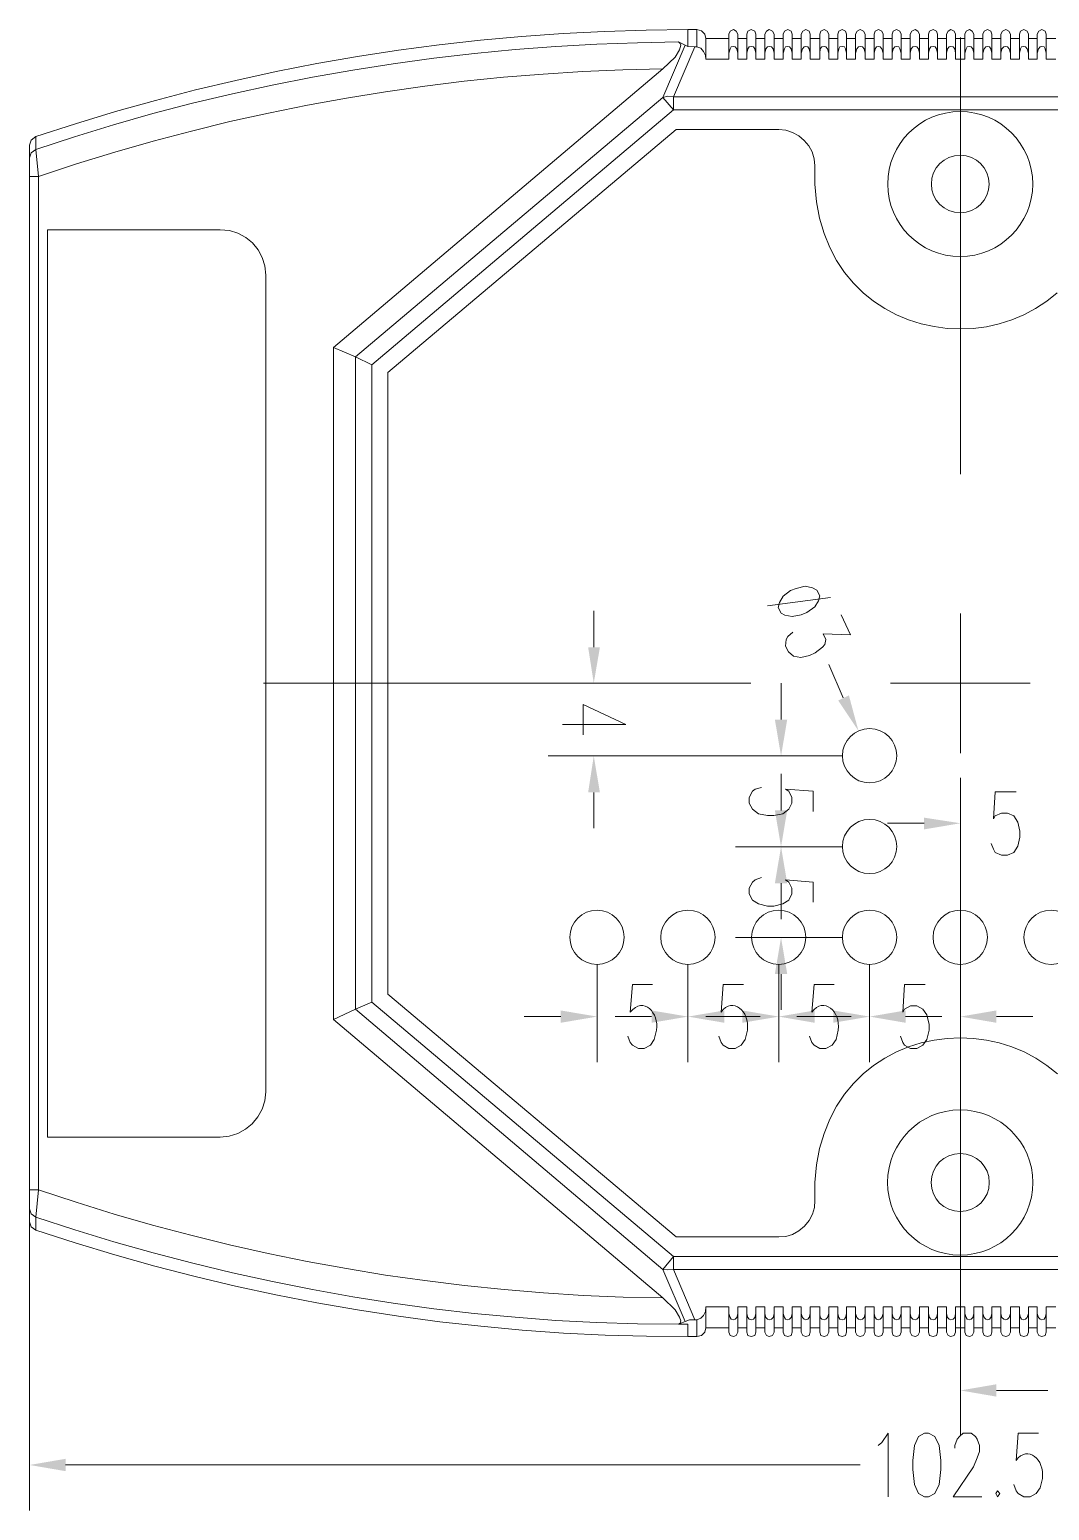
# Model space of a CAD drawing. Header units: millimetres. Extents: x 0 to 204, y 0 to 288.
# Drawn here: x 105.2 to 143.7, y 134.1 to 190 of the extents above; entities that cross this region are included whole.
import ezdxf

# ---------------------------------------------------------------- set-up
doc = ezdxf.new("R2010")
doc.units = ezdxf.units.MM

msp = doc.modelspace()

# ---------------------------------------------------------------- hatches: boundary and pattern name
h = msp.add_hatch(color=0)
h.dxf.hatch_style = 2
h.paths.add_polyline_path([(126.724833, 166.708667), (126.280333, 166.708667), (126.492, 165.354)])
h = msp.add_hatch(color=0)
h.dxf.hatch_style = 2
h.paths.add_polyline_path([(136.122833, 164.888333), (135.720667, 164.697833), (136.482667, 163.554833)])
h = msp.add_hatch(color=0)
h.dxf.hatch_style = 2
h.paths.add_polyline_path([(133.7945, 163.978167), (133.328833, 163.978167), (133.561667, 162.602333)])
h = msp.add_hatch(color=0)
h.dxf.hatch_style = 2
h.paths.add_polyline_path([(126.724833, 161.2265), (126.280333, 161.2265), (126.492, 162.602333)])
h = msp.add_hatch(color=0)
h.dxf.hatch_style = 2
h.paths.add_polyline_path([(133.7945, 160.549167), (133.328833, 160.549167), (133.561667, 159.173333)])
h = msp.add_hatch(color=0)
h.dxf.hatch_style = 2
h.paths.add_polyline_path([(138.959167, 160.274), (138.959167, 159.8295), (140.335, 160.062333)])
h = msp.add_hatch(color=0)
h.dxf.hatch_style = 2
h.paths.add_polyline_path([(133.7945, 157.7975), (133.328833, 157.7975), (133.561667, 159.173333)])
h = msp.add_hatch(color=0)
h.dxf.hatch_style = 2
h.paths.add_polyline_path([(133.7945, 154.3685), (133.328833, 154.3685), (133.561667, 155.744333)])
h = msp.add_hatch(color=0)
h.dxf.hatch_style = 2
h.paths.add_polyline_path([(125.243167, 152.992667), (125.243167, 152.527), (126.619, 152.759833)])
h = msp.add_hatch(color=0)
h.dxf.hatch_style = 2
h.paths.add_polyline_path([(128.672167, 152.992667), (128.672167, 152.527), (130.048, 152.759833)])
h = msp.add_hatch(color=0)
h.dxf.hatch_style = 2
h.paths.add_polyline_path([(131.423833, 152.992667), (131.423833, 152.527), (130.048, 152.759833)])
h = msp.add_hatch(color=0)
h.dxf.hatch_style = 2
h.paths.add_polyline_path([(132.101167, 152.992667), (132.101167, 152.527), (133.477, 152.759833)])
h = msp.add_hatch(color=0)
h.dxf.hatch_style = 2
h.paths.add_polyline_path([(134.831667, 152.992667), (134.831667, 152.527), (133.477, 152.759833)])
h = msp.add_hatch(color=0)
h.dxf.hatch_style = 2
h.paths.add_polyline_path([(135.530167, 152.992667), (135.530167, 152.527), (136.906, 152.759833)])
h = msp.add_hatch(color=0)
h.dxf.hatch_style = 2
h.paths.add_polyline_path([(138.260667, 152.992667), (138.260667, 152.527), (136.906, 152.759833)])
h = msp.add_hatch(color=0)
h.dxf.hatch_style = 2
h.paths.add_polyline_path([(141.689667, 152.992667), (141.689667, 152.527), (140.335, 152.759833)])
h = msp.add_hatch(color=0)
h.dxf.hatch_style = 2
h.paths.add_polyline_path([(141.689667, 138.8745), (141.689667, 138.408833), (140.335, 138.641667)])
h = msp.add_hatch(color=0)
h.dxf.hatch_style = 2
h.paths.add_polyline_path([(106.553, 136.059333), (106.553, 135.593667), (105.198333, 135.8265)])

# ---------------------------------------------------------------- linework, layer by layer
at = {"color": 0, "lineweight": 0}
for points in [[(130.048, 190.034333), (128.47114, 190.017095), (126.899301, 189.968429), (125.332502, 189.888343), (123.77076, 189.776844), (122.214096, 189.63394), (120.662526, 189.45964), (119.116071, 189.25395), (117.574748, 189.016878), (116.038576, 188.748433), (114.507574, 188.448621), (112.98176, 188.117452), (111.461153, 187.754931), (109.945772, 187.361068), (108.435634, 186.93587), (106.93076, 186.479345), (105.431167, 185.9915)], [(130.048, 190.034333), (130.386667, 190.034333)], [(130.048, 190.034333), (130.048, 189.399333)], [(130.725333, 189.695667), (130.683, 189.865), (130.556, 189.992), (130.386667, 190.034333)], [(130.386667, 189.378167), (130.386667, 190.034333)], [(130.725333, 189.695667), (130.725333, 188.9125)], [(130.725333, 189.695667), (131.593167, 189.695667)], [(131.931833, 189.865), (131.868333, 189.970833), (131.7625, 190.034333), (131.6355, 189.970833), (131.593167, 189.865)], [(131.593167, 189.865), (131.593167, 188.9125)], [(131.931833, 189.865), (131.931833, 188.9125)], [(131.931833, 189.695667), (132.2705, 189.695667)], [(132.609167, 189.865), (132.566833, 189.970833), (132.439833, 190.034333), (132.312833, 189.970833), (132.2705, 189.865)], [(132.2705, 189.865), (132.2705, 188.9125)], [(132.609167, 189.865), (132.609167, 188.9125)], [(132.609167, 189.695667), (132.947833, 189.695667)], [(133.307667, 189.865), (133.244167, 189.970833), (133.117167, 190.034333), (133.011333, 189.970833), (132.947833, 189.865)], [(132.947833, 189.865), (132.947833, 188.9125)], [(133.307667, 189.865), (133.307667, 188.9125)], [(133.307667, 189.695667), (133.646333, 189.695667)], [(133.985, 189.865), (133.942667, 189.970833), (133.815667, 190.034333), (133.688667, 189.970833), (133.646333, 189.865)], [(133.646333, 189.865), (133.646333, 188.9125)], [(133.985, 189.865), (133.985, 188.9125)], [(133.985, 189.695667), (134.323667, 189.695667)], [(134.662333, 189.865), (134.62, 189.970833), (134.493, 190.034333), (134.387167, 189.970833), (134.323667, 189.865)], [(134.323667, 189.865), (134.323667, 188.9125)], [(134.662333, 189.865), (134.662333, 188.9125)], [(134.662333, 189.695667), (135.022167, 189.695667)], [(135.360833, 189.865), (135.297333, 189.970833), (135.1915, 190.034333), (135.0645, 189.970833), (135.022167, 189.865)], [(135.022167, 189.865), (135.022167, 188.9125)], [(135.360833, 189.865), (135.360833, 188.9125)], [(135.360833, 189.695667), (135.6995, 189.695667)], [(136.038167, 189.865), (135.995833, 189.970833), (135.868833, 190.034333), (135.741833, 189.970833), (135.6995, 189.865)], [(135.6995, 189.865), (135.6995, 188.9125)], [(136.038167, 189.865), (136.038167, 188.9125)], [(136.038167, 189.695667), (136.376833, 189.695667)], [(136.736667, 189.865), (136.673167, 189.970833), (136.546167, 190.034333), (136.440333, 189.970833), (136.376833, 189.865)], [(136.376833, 189.865), (136.376833, 188.9125)], [(136.736667, 189.865), (136.736667, 188.9125)], [(136.736667, 189.695667), (137.075333, 189.695667)], [(137.414, 189.865), (137.371667, 189.970833), (137.244667, 190.034333), (137.117667, 189.970833), (137.075333, 189.865)], [(137.075333, 189.865), (137.075333, 188.9125)], [(137.414, 189.865), (137.414, 188.9125)], [(137.414, 189.695667), (137.752667, 189.695667)], [(138.091333, 189.865), (138.049, 189.970833), (137.922, 190.034333), (137.795, 189.970833), (137.752667, 189.865)], [(137.752667, 189.865), (137.752667, 188.9125)], [(138.091333, 189.865), (138.091333, 188.9125)], [(138.091333, 189.695667), (138.43, 189.695667)], [(138.789833, 189.865), (138.726333, 189.970833), (138.6205, 190.034333), (138.4935, 189.970833), (138.43, 189.865)], [(138.43, 189.865), (138.43, 188.9125)], [(138.789833, 189.865), (138.789833, 188.9125)], [(138.789833, 189.695667), (139.1285, 189.695667)], [(139.467167, 189.865), (139.424833, 189.970833), (139.297833, 190.034333), (139.170833, 189.970833), (139.1285, 189.865)], [(139.1285, 189.865), (139.1285, 188.9125)], [(139.467167, 189.865), (139.467167, 188.9125)], [(139.467167, 189.695667), (139.805833, 189.695667)], [(140.1445, 189.865), (140.102167, 189.970833), (139.975167, 190.034333), (139.869333, 189.970833), (139.805833, 189.865)], [(139.805833, 189.865), (139.805833, 188.9125)], [(140.1445, 189.865), (140.1445, 188.9125)], [(140.1445, 189.695667), (140.504333, 189.695667)], [(140.335, 189.738), (140.335, 173.249167)], [(140.843, 189.865), (140.7795, 189.970833), (140.673667, 190.034333), (140.546667, 189.970833), (140.504333, 189.865)], [(140.504333, 189.865), (140.504333, 188.9125)], [(140.843, 189.865), (140.843, 188.9125)], [(140.843, 189.695667), (141.181667, 189.695667)], [(141.520333, 189.865), (141.478, 189.970833), (141.351, 190.034333), (141.224, 189.970833), (141.181667, 189.865)], [(141.181667, 189.865), (141.181667, 188.9125)], [(141.520333, 189.865), (141.520333, 188.9125)], [(141.520333, 189.695667), (141.859, 189.695667)], [(142.218833, 189.865), (142.155333, 189.970833), (142.0495, 190.034333), (141.9225, 189.970833), (141.859, 189.865)], [(141.859, 189.865), (141.859, 188.9125)], [(142.218833, 189.865), (142.218833, 188.9125)], [(142.218833, 189.695667), (142.5575, 189.695667)], [(142.896167, 189.865), (142.853833, 189.970833), (142.726833, 190.034333), (142.599833, 189.970833), (142.5575, 189.865)], [(142.5575, 189.865), (142.5575, 188.9125)], [(142.896167, 189.865), (142.896167, 188.9125)], [(142.896167, 189.695667), (143.234833, 189.695667)], [(143.5735, 189.865), (143.531167, 189.970833), (143.404167, 190.034333), (143.298333, 189.970833), (143.234833, 189.865)], [(143.234833, 189.865), (143.234833, 188.9125)], [(143.5735, 189.865), (143.5735, 188.9125)], [(143.5735, 189.695667), (143.933333, 189.695667)], [(129.688167, 189.568667), (128.146896, 189.541044), (126.605457, 189.483651), (125.064604, 189.396397), (123.525095, 189.279196), (121.987686, 189.131958), (120.453133, 188.954596), (118.922194, 188.74702), (117.395625, 188.509143), (115.874182, 188.240876), (114.358622, 187.94213), (112.849701, 187.612818), (111.348176, 187.252851), (109.854804, 186.862141), (108.37034, 186.440599), (106.895542, 185.988137), (105.431167, 185.504667)], [(129.688167, 189.568667), (129.751667, 189.505167), (129.772833, 189.441667), (129.7305, 189.272333), (129.561167, 188.997167), (129.0955, 188.552667)], [(129.0955, 187.473167), (129.942167, 189.441667)], [(129.497667, 187.494333), (130.302, 189.378167)], [(129.942167, 189.441667), (129.688167, 189.568667)], [(129.942167, 189.441667), (130.048, 189.399333)], [(130.048, 189.399333), (130.302, 189.378167)], [(130.302, 189.378167), (130.386667, 189.378167)], [(130.725333, 188.9125), (130.704167, 189.060667), (130.640667, 189.208833), (130.534833, 189.335833), (130.386667, 189.378167)], [(131.931833, 189.145333), (131.8895, 189.314667), (131.826, 189.378167), (131.7625, 189.399333), (131.677833, 189.378167), (131.6355, 189.314667), (131.593167, 189.145333)], [(132.609167, 189.145333), (132.566833, 189.314667), (132.5245, 189.378167), (132.439833, 189.399333), (132.355167, 189.378167), (132.312833, 189.314667), (132.2705, 189.145333)], [(133.307667, 189.145333), (133.265333, 189.314667), (133.201833, 189.378167), (133.117167, 189.399333), (133.053667, 189.378167), (132.990167, 189.314667), (132.947833, 189.145333)], [(133.985, 189.145333), (133.942667, 189.314667), (133.879167, 189.378167), (133.815667, 189.399333), (133.731, 189.378167), (133.688667, 189.314667), (133.646333, 189.145333)], [(134.662333, 189.145333), (134.62, 189.314667), (134.577667, 189.378167), (134.493, 189.399333), (134.4295, 189.378167), (134.366, 189.314667), (134.323667, 189.145333)], [(135.360833, 189.145333), (135.3185, 189.314667), (135.255, 189.378167), (135.1915, 189.399333), (135.106833, 189.378167), (135.043333, 189.314667), (135.022167, 189.145333)], [(136.038167, 189.145333), (135.995833, 189.314667), (135.9535, 189.378167), (135.868833, 189.399333), (135.784167, 189.378167), (135.741833, 189.314667), (135.6995, 189.145333)], [(136.736667, 189.145333), (136.694333, 189.314667), (136.630833, 189.378167), (136.546167, 189.399333), (136.482667, 189.378167), (136.419167, 189.314667), (136.376833, 189.145333)], [(137.414, 189.145333), (137.371667, 189.314667), (137.308167, 189.378167), (137.244667, 189.399333), (137.16, 189.378167), (137.117667, 189.314667), (137.075333, 189.145333)], [(138.091333, 189.145333), (138.049, 189.314667), (138.006667, 189.378167), (137.922, 189.399333), (137.8585, 189.378167), (137.795, 189.314667), (137.752667, 189.145333)], [(138.789833, 189.145333), (138.7475, 189.314667), (138.684, 189.378167), (138.6205, 189.399333), (138.535833, 189.378167), (138.472333, 189.314667), (138.43, 189.145333)], [(139.467167, 189.145333), (139.424833, 189.314667), (139.3825, 189.378167), (139.297833, 189.399333), (139.213167, 189.378167), (139.170833, 189.314667), (139.1285, 189.145333)], [(140.1445, 189.145333), (140.123333, 189.314667), (140.059833, 189.378167), (139.975167, 189.399333), (139.911667, 189.378167), (139.848167, 189.314667), (139.805833, 189.145333)], [(140.843, 189.145333), (140.800667, 189.314667), (140.737167, 189.378167), (140.673667, 189.399333), (140.589, 189.378167), (140.546667, 189.314667), (140.504333, 189.145333)], [(141.520333, 189.145333), (141.478, 189.314667), (141.435667, 189.378167), (141.351, 189.399333), (141.2875, 189.378167), (141.224, 189.314667), (141.181667, 189.145333)], [(142.218833, 189.145333), (142.1765, 189.314667), (142.113, 189.378167), (142.028333, 189.399333), (141.964833, 189.378167), (141.901333, 189.314667), (141.859, 189.145333)], [(142.896167, 189.145333), (142.853833, 189.314667), (142.790333, 189.378167), (142.726833, 189.399333), (142.642167, 189.378167), (142.599833, 189.314667), (142.5575, 189.145333)], [(143.5735, 189.145333), (143.531167, 189.314667), (143.488833, 189.378167), (143.404167, 189.399333), (143.340667, 189.378167), (143.277167, 189.314667), (143.234833, 189.145333)], [(129.0955, 188.552667), (127.585945, 188.516929), (126.08122, 188.452053), (124.581352, 188.358047), (123.086366, 188.234919), (121.59629, 188.082676), (120.111149, 187.901327), (118.630971, 187.690878), (117.15578, 187.451339), (115.685605, 187.182715), (114.22047, 186.885017), (112.760403, 186.55825), (111.305429, 186.202423), (109.855576, 185.817543), (108.410869, 185.403619), (106.971335, 184.960657), (105.537, 184.488667)], [(116.670667, 178.032833), (129.0955, 188.552667)], [(130.725333, 188.9125), (131.593167, 188.9125)], [(131.931833, 188.9125), (132.2705, 188.9125)], [(132.609167, 188.9125), (132.947833, 188.9125)], [(133.307667, 188.9125), (133.646333, 188.9125)], [(133.985, 188.9125), (134.323667, 188.9125)], [(134.662333, 188.9125), (135.022167, 188.9125)], [(135.360833, 188.9125), (135.6995, 188.9125)], [(136.038167, 188.9125), (136.376833, 188.9125)], [(136.736667, 188.9125), (137.075333, 188.9125)], [(137.414, 188.9125), (137.752667, 188.9125)], [(138.091333, 188.9125), (138.43, 188.9125)], [(138.789833, 188.9125), (139.1285, 188.9125)], [(139.467167, 188.9125), (139.805833, 188.9125)], [(140.1445, 188.9125), (140.504333, 188.9125)], [(140.843, 188.9125), (141.181667, 188.9125)], [(141.520333, 188.9125), (141.859, 188.9125)], [(142.218833, 188.9125), (142.5575, 188.9125)], [(142.896167, 188.9125), (143.234833, 188.9125)], [(143.5735, 188.9125), (143.933333, 188.9125)], [(129.0955, 187.473167), (117.496167, 177.673)], [(129.497667, 187.494333), (129.286, 187.5155), (129.0955, 187.473167)], [(129.0955, 187.473167), (129.497667, 187.0075)], [(151.151167, 187.494333), (129.497667, 187.494333)], [(129.497667, 187.0075), (129.497667, 187.494333)], [(129.497667, 187.0075), (118.11, 177.376667)], [(151.151167, 187.0075), (129.497667, 187.0075)], [(129.6035, 186.266667), (118.723833, 177.080333)], [(129.6035, 186.266667), (133.477, 186.266667)], [(134.831667, 184.890833), (134.814277, 185.159439), (134.737128, 185.412889), (134.608393, 185.644958), (134.436247, 185.849419), (134.228861, 186.020046), (133.994409, 186.150614), (133.741065, 186.234896), (133.477, 186.266667)], [(105.431167, 185.9915), (105.261833, 185.8645), (105.198333, 185.674)], [(105.198333, 145.012833), (105.198333, 185.674)], [(105.431167, 185.504667), (105.431167, 185.9915)], [(105.198333, 185.187167), (105.261833, 185.377667), (105.431167, 185.504667)], [(105.537, 184.488667), (105.431167, 185.504667)], [(134.831667, 184.890833), (134.831667, 184.192333)], [(105.198333, 184.488667), (105.537, 184.488667)], [(105.537, 146.219333), (105.537, 184.488667)], [(134.831667, 184.192333), (134.897054, 183.531277), (135.016214, 182.91283), (135.185561, 182.336997), (135.401513, 181.803782), (135.660484, 181.313189), (135.958891, 180.865222), (136.293149, 180.459884), (136.659673, 180.097179), (137.05488, 179.777111), (137.475185, 179.499684), (137.917004, 179.264903), (138.376753, 179.07277), (138.850847, 178.92329), (139.335702, 178.816466), (139.827734, 178.752303), (140.323358, 178.730804), (140.818991, 178.751974), (141.311048, 178.815815), (141.795944, 178.922332), (142.270096, 179.07153), (142.729919, 179.263411), (143.171829, 179.497979), (143.592242, 179.775239), (143.987573, 180.095194)], [(112.395, 182.477833), (105.875667, 182.477833)], [(105.875667, 182.477833), (105.875667, 148.209)], [(114.1095, 180.763333), (114.079904, 181.108927), (113.981607, 181.430927), (113.822572, 181.722376), (113.61076, 181.976316), (113.354135, 182.185789), (113.060659, 182.343838), (112.738293, 182.443506), (112.395, 182.477833)], [(114.1095, 149.9235), (114.1095, 180.763333)], [(116.670667, 178.032833), (117.496167, 177.673)], [(116.670667, 178.032833), (116.670667, 152.654)], [(117.496167, 177.673), (118.11, 177.376667)], [(117.496167, 177.673), (117.496167, 153.035)], [(118.11, 177.376667), (118.11, 153.310167)], [(118.723833, 177.080333), (118.723833, 153.6065)], [(135.424333, 168.5925), (133.053667, 168.275)], [(126.492, 166.708667), (126.492, 168.0845)], [(135.8265, 167.936333), (136.186333, 167.174333), (135.149167, 167.216667), (135.255, 167.005), (135.212667, 166.8145), (135.128, 166.708667), (134.852833, 166.497), (134.641167, 166.391167), (134.3025, 166.327667), (134.027333, 166.37), (133.836833, 166.539333), (133.731, 166.751), (133.752167, 167.005), (133.815667, 167.110833), (134.006167, 167.280167)], [(140.335, 167.978667), (140.335, 162.708167)], [(135.360833, 166.0525), (135.911167, 164.803667)], [(132.418667, 165.354), (114.024833, 165.354)], [(128.756833, 165.354), (124.7775, 165.354)], [(133.561667, 163.978167), (133.561667, 165.354)], [(142.959667, 165.354), (137.689167, 165.354)], [(127.6985, 163.787667), (126.089833, 164.549667), (126.089833, 163.406667)], [(127.6985, 163.787667), (125.306667, 163.787667)], [(135.868833, 162.602333), (124.7775, 162.602333)], [(135.868833, 162.602333), (131.847167, 162.602333)], [(133.561667, 160.549167), (133.561667, 161.925)], [(140.335, 156.7815), (140.335, 161.776833)], [(126.492, 161.2265), (126.492, 159.871833)], [(134.768167, 160.506833), (134.768167, 161.268833), (133.731, 161.3535), (133.858, 161.268833), (133.963833, 161.036), (133.963833, 160.824333), (133.858, 160.5915), (133.625167, 160.422167), (133.2865, 160.358667), (133.053667, 160.358667), (132.715, 160.422167), (132.482167, 160.5915), (132.355167, 160.824333), (132.355167, 161.036), (132.482167, 161.268833), (132.588, 161.3535), (132.820833, 161.417)], [(142.4305, 161.247667), (141.647333, 161.247667), (141.583833, 160.231667), (141.647333, 160.3375), (141.880167, 160.443333), (142.113, 160.443333), (142.345833, 160.3375), (142.494, 160.104667), (142.578667, 159.766), (142.578667, 159.533167), (142.494, 159.1945), (142.345833, 158.961667), (142.113, 158.855833), (141.880167, 158.855833), (141.647333, 158.961667), (141.583833, 159.088667), (141.499167, 159.300333)], [(138.959167, 160.062333), (137.583333, 160.062333)], [(135.868833, 159.173333), (131.847167, 159.173333)], [(135.868833, 159.173333), (131.847167, 159.173333)], [(134.768167, 157.077833), (134.768167, 157.839833), (133.731, 157.9245), (133.858, 157.839833), (133.963833, 157.607), (133.963833, 157.395333), (133.858, 157.1625), (133.625167, 157.014333), (133.2865, 156.929667), (133.053667, 156.929667), (132.715, 157.014333), (132.482167, 157.1625), (132.355167, 157.395333), (132.355167, 157.607), (132.482167, 157.839833), (132.588, 157.9245), (132.820833, 158.009167)], [(133.561667, 157.7975), (133.561667, 156.442833)], [(140.335, 157.437667), (140.335, 140.948833)], [(135.868833, 155.744333), (131.847167, 155.744333)], [(126.619, 154.728333), (126.619, 151.045333)], [(130.048, 154.728333), (130.048, 151.045333)], [(130.048, 154.728333), (130.048, 151.045333)], [(133.477, 154.728333), (133.477, 151.045333)], [(133.477, 154.728333), (133.477, 151.045333)], [(133.561667, 154.3685), (133.561667, 153.013833)], [(136.906, 154.728333), (136.906, 151.045333)], [(136.906, 154.728333), (136.906, 151.045333)], [(140.335, 154.728333), (140.335, 151.045333)], [(128.7145, 153.966333), (127.9525, 153.966333), (127.867833, 152.929167), (127.964485, 153.032173), (128.061742, 153.106396), (128.158489, 153.153851), (128.253612, 153.176552), (128.345997, 153.176516), (128.434527, 153.155757), (128.51809, 153.116292), (128.59557, 153.060135), (128.665852, 152.989303), (128.727822, 152.905809), (128.780365, 152.81167), (128.822367, 152.708901), (128.852713, 152.599518), (128.870288, 152.485535), (128.873977, 152.368968), (128.862667, 152.251833), (128.778, 151.892), (128.629833, 151.680333), (128.397, 151.553333), (128.185333, 151.553333), (127.9525, 151.680333), (127.867833, 151.786167), (127.783167, 152.019)], [(132.1435, 153.966333), (131.3815, 153.966333), (131.296833, 152.929167), (131.38166, 153.027127), (131.469978, 153.099827), (131.560392, 153.148671), (131.651507, 153.175064), (131.741928, 153.18041), (131.830258, 153.166113), (131.915104, 153.13358), (131.995069, 153.084212), (132.068758, 153.019417), (132.134777, 152.940597), (132.19173, 152.849159), (132.238221, 152.746505), (132.272855, 152.634041), (132.294238, 152.513171), (132.300974, 152.385301), (132.291667, 152.251833), (132.207, 151.892), (132.058833, 151.680333), (131.826, 151.553333), (131.593167, 151.553333), (131.3815, 151.680333), (131.296833, 151.786167), (131.212167, 152.019)], [(135.5725, 153.966333), (134.8105, 153.966333), (134.725833, 152.929167), (134.81066, 153.027127), (134.898978, 153.099827), (134.989392, 153.148671), (135.080507, 153.175064), (135.170928, 153.18041), (135.259258, 153.166113), (135.344104, 153.13358), (135.424069, 153.084212), (135.497758, 153.019417), (135.563777, 152.940597), (135.62073, 152.849159), (135.667221, 152.746505), (135.701855, 152.634041), (135.723238, 152.513171), (135.729974, 152.385301), (135.720667, 152.251833), (135.636, 151.892), (135.487833, 151.680333), (135.255, 151.553333), (135.022167, 151.553333), (134.8105, 151.680333), (134.725833, 151.786167), (134.641167, 152.019)], [(139.0015, 153.966333), (138.218333, 153.966333), (138.154833, 152.929167), (138.218333, 153.035), (138.451167, 153.162), (138.684, 153.162), (138.916833, 153.035), (139.065, 152.823333), (139.149667, 152.4635), (139.149667, 152.251833), (139.065, 151.892), (138.916833, 151.680333), (138.684, 151.553333), (138.451167, 151.553333), (138.218333, 151.680333), (138.154833, 151.786167), (138.070167, 152.019)], [(117.496167, 153.035), (118.11, 153.310167)], [(118.11, 153.310167), (129.497667, 143.7005)], [(118.723833, 153.6065), (129.6035, 144.441333)], [(116.670667, 152.654), (117.496167, 153.035)], [(117.496167, 153.035), (129.0955, 143.213667)], [(125.243167, 152.759833), (123.867333, 152.759833)], [(128.672167, 152.759833), (127.296333, 152.759833)], [(132.101167, 152.759833), (130.725333, 152.759833)], [(131.423833, 152.759833), (132.7785, 152.759833)], [(135.530167, 152.759833), (134.154333, 152.759833)], [(134.831667, 152.759833), (136.2075, 152.759833)], [(138.260667, 152.759833), (139.6365, 152.759833)], [(141.689667, 152.759833), (143.0655, 152.759833)], [(116.670667, 152.654), (129.0955, 142.134167)], [(143.991641, 150.593871), (143.596187, 150.914088), (143.175553, 151.191597), (142.733336, 151.4264), (142.273135, 151.618497), (141.798545, 151.767891), (141.313164, 151.874583), (140.820589, 151.938574), (140.324417, 151.959866), (139.828244, 151.938459), (139.335669, 151.874355), (138.850288, 151.767556), (138.375698, 151.618063), (137.915497, 151.425877), (137.473281, 151.191), (137.052647, 150.913433), (136.657192, 150.593177), (136.290515, 150.230234), (135.95621, 149.824604), (135.657877, 149.376291), (135.399111, 148.885294), (135.18351, 148.351615), (135.014671, 147.775255), (134.896191, 147.156216), (134.831667, 146.4945)], [(112.395, 148.209), (112.733243, 148.241982), (113.053068, 148.342747), (113.345981, 148.503308), (113.603484, 148.715677), (113.817084, 148.971868), (113.978283, 149.263894), (114.078587, 149.583767), (114.1095, 149.9235)], [(105.875667, 148.209), (112.395, 148.209)], [(105.198333, 146.219333), (105.537, 146.219333)], [(105.431167, 145.182167), (105.537, 146.219333)], [(105.537, 146.219333), (106.95994, 145.746663), (108.392522, 145.302517), (109.834092, 144.886992), (111.283998, 144.500187), (112.741587, 144.142198), (114.206207, 143.813124), (115.677205, 143.513062), (117.153928, 143.242109), (118.635724, 143.000365), (120.121939, 142.787925), (121.611922, 142.604889), (123.105019, 142.451352), (124.600578, 142.327415), (126.097947, 142.233173), (127.596471, 142.168724), (129.0955, 142.134167)], [(134.831667, 146.4945), (134.831667, 145.817167)], [(105.198333, 145.753667), (105.198333, 134.112)], [(105.198333, 145.499667), (105.261833, 145.309167), (105.431167, 145.182167)], [(133.477, 144.441333), (133.738793, 144.455133), (133.993367, 144.533474), (134.231125, 144.666684), (134.442465, 144.845087), (134.617788, 145.059011), (134.747496, 145.298782), (134.821989, 145.554725), (134.831667, 145.817167)], [(105.198333, 145.012833), (105.261833, 144.822333), (105.431167, 144.695333)], [(105.431167, 144.695333), (105.431167, 145.182167)], [(105.431167, 145.182167), (106.899112, 144.704565), (108.376142, 144.25555), (109.861686, 143.835423), (111.355171, 143.444483), (112.856025, 143.083031), (114.363676, 142.751369), (115.877552, 142.449798), (117.39708, 142.178617), (118.92169, 141.938127), (120.450808, 141.728631), (121.983863, 141.550427), (123.520283, 141.403817), (125.059495, 141.289102), (126.600928, 141.206583), (128.144009, 141.15656), (129.688167, 141.139333)], [(105.431167, 144.695333), (106.920268, 144.211924), (108.418922, 143.75863), (109.926495, 143.335629), (111.442351, 142.943097), (112.965858, 142.581212), (114.496381, 142.250149), (116.033286, 141.950086), (117.575939, 141.6812), (119.123705, 141.443667), (120.675952, 141.237663), (122.232044, 141.063366), (123.791348, 140.920953), (125.35323, 140.810599), (126.917055, 140.732483), (128.48219, 140.68678), (130.048, 140.673667)], [(133.477, 144.441333), (129.6035, 144.441333)], [(129.497667, 143.7005), (129.0955, 143.213667)], [(129.0955, 143.213667), (129.286, 143.1925), (129.497667, 143.213667)], [(129.942167, 141.245167), (129.0955, 143.213667)], [(129.497667, 143.7005), (151.151167, 143.7005)], [(129.497667, 143.213667), (129.497667, 143.7005)], [(130.302, 141.308667), (129.497667, 143.213667)], [(129.497667, 143.213667), (151.151167, 143.213667)], [(129.0955, 142.134167), (129.561167, 141.689667), (129.7305, 141.4145), (129.772833, 141.266333), (129.751667, 141.181667), (129.688167, 141.139333)], [(140.335, 142.1765), (140.335, 136.927167)], [(130.386667, 141.308667), (130.534833, 141.372167), (130.640667, 141.478), (130.704167, 141.626167), (130.725333, 141.7955)], [(130.725333, 141.7955), (130.725333, 141.012333)], [(131.593167, 141.7955), (130.725333, 141.7955)], [(131.593167, 141.7955), (131.593167, 140.843)], [(131.931833, 141.5415), (131.8895, 141.393333), (131.826, 141.329833), (131.7625, 141.308667), (131.677833, 141.329833), (131.6355, 141.393333), (131.593167, 141.5415)], [(132.2705, 141.7955), (131.931833, 141.7955)], [(131.931833, 141.7955), (131.931833, 140.843)], [(132.2705, 141.7955), (132.2705, 140.843)], [(132.609167, 141.5415), (132.566833, 141.393333), (132.5245, 141.329833), (132.439833, 141.308667), (132.355167, 141.329833), (132.312833, 141.393333), (132.2705, 141.5415)], [(132.947833, 141.7955), (132.609167, 141.7955)], [(132.609167, 141.7955), (132.609167, 140.843)], [(132.947833, 141.7955), (132.947833, 140.843)], [(133.307667, 141.5415), (133.265333, 141.393333), (133.201833, 141.329833), (133.117167, 141.308667), (133.053667, 141.329833), (132.990167, 141.393333), (132.947833, 141.5415)], [(133.646333, 141.7955), (133.307667, 141.7955)], [(133.307667, 141.7955), (133.307667, 140.843)], [(133.646333, 141.7955), (133.646333, 140.843)], [(133.985, 141.5415), (133.942667, 141.393333), (133.879167, 141.329833), (133.815667, 141.308667), (133.731, 141.329833), (133.688667, 141.393333), (133.646333, 141.5415)], [(134.323667, 141.7955), (133.985, 141.7955)], [(133.985, 141.7955), (133.985, 140.843)], [(134.323667, 141.7955), (134.323667, 140.843)], [(134.662333, 141.5415), (134.62, 141.393333), (134.577667, 141.329833), (134.493, 141.308667), (134.4295, 141.329833), (134.366, 141.393333), (134.323667, 141.5415)], [(135.022167, 141.7955), (134.662333, 141.7955)], [(134.662333, 141.7955), (134.662333, 140.843)], [(135.022167, 141.7955), (135.022167, 140.843)], [(135.360833, 141.5415), (135.3185, 141.393333), (135.255, 141.329833), (135.1915, 141.308667), (135.106833, 141.329833), (135.043333, 141.393333), (135.022167, 141.5415)], [(135.6995, 141.7955), (135.360833, 141.7955)], [(135.360833, 141.7955), (135.360833, 140.843)], [(135.6995, 141.7955), (135.6995, 140.843)], [(136.038167, 141.5415), (135.995833, 141.393333), (135.9535, 141.329833), (135.868833, 141.308667), (135.784167, 141.329833), (135.741833, 141.393333), (135.6995, 141.5415)], [(136.376833, 141.7955), (136.038167, 141.7955)], [(136.038167, 141.7955), (136.038167, 140.843)], [(136.376833, 141.7955), (136.376833, 140.843)], [(136.736667, 141.5415), (136.694333, 141.393333), (136.630833, 141.329833), (136.546167, 141.308667), (136.482667, 141.329833), (136.419167, 141.393333), (136.376833, 141.5415)], [(137.075333, 141.7955), (136.736667, 141.7955)], [(136.736667, 141.7955), (136.736667, 140.843)], [(137.075333, 141.7955), (137.075333, 140.843)], [(137.414, 141.5415), (137.371667, 141.393333), (137.308167, 141.329833), (137.244667, 141.308667), (137.16, 141.329833), (137.117667, 141.393333), (137.075333, 141.5415)], [(137.752667, 141.7955), (137.414, 141.7955)], [(137.414, 141.7955), (137.414, 140.843)], [(137.752667, 141.7955), (137.752667, 140.843)], [(138.091333, 141.5415), (138.049, 141.393333), (138.006667, 141.329833), (137.922, 141.308667), (137.8585, 141.329833), (137.795, 141.393333), (137.752667, 141.5415)], [(138.43, 141.7955), (138.091333, 141.7955)], [(138.091333, 141.7955), (138.091333, 140.843)], [(138.43, 141.7955), (138.43, 140.843)], [(138.789833, 141.5415), (138.7475, 141.393333), (138.684, 141.329833), (138.6205, 141.308667), (138.535833, 141.329833), (138.472333, 141.393333), (138.43, 141.5415)], [(139.1285, 141.7955), (138.789833, 141.7955)], [(138.789833, 141.7955), (138.789833, 140.843)], [(139.1285, 141.7955), (139.1285, 140.843)], [(139.467167, 141.5415), (139.424833, 141.393333), (139.3825, 141.329833), (139.297833, 141.308667), (139.213167, 141.329833), (139.170833, 141.393333), (139.1285, 141.5415)], [(139.805833, 141.7955), (139.467167, 141.7955)], [(139.467167, 141.7955), (139.467167, 140.843)], [(139.805833, 141.7955), (139.805833, 140.843)], [(140.1445, 141.5415), (140.123333, 141.393333), (140.059833, 141.329833), (139.975167, 141.308667), (139.911667, 141.329833), (139.848167, 141.393333), (139.805833, 141.5415)], [(140.504333, 141.7955), (140.1445, 141.7955)], [(140.1445, 141.7955), (140.1445, 140.843)], [(140.504333, 141.7955), (140.504333, 140.843)], [(140.843, 141.5415), (140.800667, 141.393333), (140.737167, 141.329833), (140.673667, 141.308667), (140.589, 141.329833), (140.546667, 141.393333), (140.504333, 141.5415)], [(141.181667, 141.7955), (140.843, 141.7955)], [(140.843, 141.7955), (140.843, 140.843)], [(141.181667, 141.7955), (141.181667, 140.843)], [(141.520333, 141.5415), (141.478, 141.393333), (141.435667, 141.329833), (141.351, 141.308667), (141.2875, 141.329833), (141.224, 141.393333), (141.181667, 141.5415)], [(141.859, 141.7955), (141.520333, 141.7955)], [(141.520333, 141.7955), (141.520333, 140.843)], [(141.859, 141.7955), (141.859, 140.843)], [(142.218833, 141.5415), (142.1765, 141.393333), (142.113, 141.329833), (142.028333, 141.308667), (141.964833, 141.329833), (141.901333, 141.393333), (141.859, 141.5415)], [(142.5575, 141.7955), (142.218833, 141.7955)], [(142.218833, 141.7955), (142.218833, 140.843)], [(142.5575, 141.7955), (142.5575, 140.843)], [(142.896167, 141.5415), (142.853833, 141.393333), (142.790333, 141.329833), (142.726833, 141.308667), (142.642167, 141.329833), (142.599833, 141.393333), (142.5575, 141.5415)], [(143.234833, 141.7955), (142.896167, 141.7955)], [(142.896167, 141.7955), (142.896167, 140.843)], [(143.234833, 141.7955), (143.234833, 140.843)], [(143.5735, 141.5415), (143.531167, 141.393333), (143.488833, 141.329833), (143.404167, 141.308667), (143.340667, 141.329833), (143.277167, 141.393333), (143.234833, 141.5415)], [(143.933333, 141.7955), (143.5735, 141.7955)], [(143.5735, 141.7955), (143.5735, 140.843)], [(130.302, 141.308667), (130.1115, 141.308667), (129.942167, 141.245167), (129.688167, 141.139333)], [(129.688167, 141.139333), (130.048, 141.139333)], [(130.048, 140.673667), (130.048, 141.139333)], [(130.386667, 141.308667), (130.302, 141.308667)], [(130.386667, 140.673667), (130.386667, 141.308667)], [(130.386667, 140.673667), (130.556, 140.716), (130.683, 140.843), (130.725333, 141.012333)], [(131.593167, 141.012333), (130.725333, 141.012333)], [(132.2705, 141.012333), (131.931833, 141.012333)], [(132.947833, 141.012333), (132.609167, 141.012333)], [(133.646333, 141.012333), (133.307667, 141.012333)], [(134.323667, 141.012333), (133.985, 141.012333)], [(135.022167, 141.012333), (134.662333, 141.012333)], [(135.6995, 141.012333), (135.360833, 141.012333)], [(136.376833, 141.012333), (136.038167, 141.012333)], [(137.075333, 141.012333), (136.736667, 141.012333)], [(137.752667, 141.012333), (137.414, 141.012333)], [(138.43, 141.012333), (138.091333, 141.012333)], [(139.1285, 141.012333), (138.789833, 141.012333)], [(139.805833, 141.012333), (139.467167, 141.012333)], [(140.504333, 141.012333), (140.1445, 141.012333)], [(141.181667, 141.012333), (140.843, 141.012333)], [(141.859, 141.012333), (141.520333, 141.012333)], [(142.5575, 141.012333), (142.218833, 141.012333)], [(143.234833, 141.012333), (142.896167, 141.012333)], [(143.933333, 141.012333), (143.5735, 141.012333)], [(130.386667, 140.673667), (130.048, 140.673667)], [(131.593167, 140.843), (131.6355, 140.716), (131.7625, 140.673667), (131.868333, 140.716), (131.931833, 140.843)], [(132.2705, 140.843), (132.312833, 140.716), (132.439833, 140.673667), (132.566833, 140.716), (132.609167, 140.843)], [(132.947833, 140.843), (133.011333, 140.716), (133.117167, 140.673667), (133.244167, 140.716), (133.307667, 140.843)], [(133.646333, 140.843), (133.688667, 140.716), (133.815667, 140.673667), (133.942667, 140.716), (133.985, 140.843)], [(134.323667, 140.843), (134.387167, 140.716), (134.493, 140.673667), (134.62, 140.716), (134.662333, 140.843)], [(135.022167, 140.843), (135.0645, 140.716), (135.1915, 140.673667), (135.297333, 140.716), (135.360833, 140.843)], [(135.6995, 140.843), (135.741833, 140.716), (135.868833, 140.673667), (135.995833, 140.716), (136.038167, 140.843)], [(136.376833, 140.843), (136.440333, 140.716), (136.546167, 140.673667), (136.673167, 140.716), (136.736667, 140.843)], [(137.075333, 140.843), (137.117667, 140.716), (137.244667, 140.673667), (137.371667, 140.716), (137.414, 140.843)], [(137.752667, 140.843), (137.795, 140.716), (137.922, 140.673667), (138.049, 140.716), (138.091333, 140.843)], [(138.43, 140.843), (138.4935, 140.716), (138.6205, 140.673667), (138.726333, 140.716), (138.789833, 140.843)], [(139.1285, 140.843), (139.170833, 140.716), (139.297833, 140.673667), (139.424833, 140.716), (139.467167, 140.843)], [(139.805833, 140.843), (139.869333, 140.716), (139.975167, 140.673667), (140.102167, 140.716), (140.1445, 140.843)], [(140.504333, 140.843), (140.546667, 140.716), (140.673667, 140.673667), (140.7795, 140.716), (140.843, 140.843)], [(141.181667, 140.843), (141.224, 140.716), (141.351, 140.673667), (141.478, 140.716), (141.520333, 140.843)], [(141.859, 140.843), (141.9225, 140.716), (142.0495, 140.673667), (142.155333, 140.716), (142.218833, 140.843)], [(142.5575, 140.843), (142.599833, 140.716), (142.726833, 140.673667), (142.853833, 140.716), (142.896167, 140.843)], [(143.234833, 140.843), (143.298333, 140.716), (143.404167, 140.673667), (143.531167, 140.716), (143.5735, 140.843)], [(141.689667, 138.641667), (143.637, 138.641667)], [(137.2235, 136.567333), (137.371667, 136.673167), (137.6045, 137.033), (137.6045, 134.62)], [(140.123333, 136.4615), (140.123333, 136.567333), (140.208, 136.800167), (140.292667, 136.906), (140.440833, 137.033), (140.737167, 137.033), (140.9065, 136.906), (140.97, 136.800167), (141.054667, 136.567333), (141.054667, 136.3345), (140.97, 136.101667), (140.821833, 135.763), (140.059833, 134.62), (141.139333, 134.62)], [(143.277167, 137.033), (142.515167, 137.033), (142.4305, 135.995833), (142.515327, 136.093794), (142.603645, 136.166494), (142.694059, 136.215338), (142.785174, 136.24173), (142.875594, 136.247076), (142.963925, 136.23278), (143.04877, 136.200246), (143.128735, 136.150879), (143.202425, 136.086084), (143.268444, 136.007264), (143.325396, 135.915825), (143.371888, 135.813172), (143.406522, 135.700708), (143.427905, 135.579838), (143.43464, 135.451967), (143.425333, 135.3185), (143.340667, 134.958667), (143.1925, 134.747), (142.959667, 134.62), (142.726833, 134.62), (142.515167, 134.747), (142.4305, 134.852833), (142.345833, 135.085667)], [(106.553, 135.8265), (136.546167, 135.8265)]]:
    msp.add_lwpolyline(points, dxfattribs=at)
for points in [[(134.916333, 168.867667), (134.747, 168.952333), (134.471833, 169.015833), (134.133167, 168.931167), (133.9215, 168.8465), (133.646333, 168.634833), (133.498167, 168.402), (133.455833, 168.2115), (133.561667, 167.999833), (133.709833, 167.915167), (133.985, 167.872833), (134.323667, 167.936333), (134.535333, 168.021), (134.831667, 168.232667), (134.979833, 168.4655), (135.022167, 168.656)], [(138.980333, 137.033), (138.7475, 136.906), (138.599333, 136.567333), (138.535833, 135.995833), (138.535833, 135.657167), (138.599333, 135.085667), (138.7475, 134.747), (138.980333, 134.62), (139.1285, 134.62), (139.361333, 134.747), (139.530667, 135.085667), (139.594167, 135.657167), (139.594167, 135.995833), (139.530667, 136.567333), (139.361333, 136.906), (139.1285, 137.033)], [(141.732, 134.852833), (141.6685, 134.747), (141.732, 134.62), (141.816667, 134.747)]]:
    msp.add_lwpolyline(points, close=True, dxfattribs=at)
for centre, radius in [((140.324549, 184.202917), 2.736652), ((140.324549, 184.202917), 1.089957), ((136.902823, 162.612911), 1.024471), ((136.90275, 159.183917), 1.024439), ((126.615293, 155.754917), 1.025402), ((130.044886, 155.754917), 1.025106), ((133.473886, 155.754917), 1.025106), ((136.902886, 155.754917), 1.025106), ((140.324483, 155.754917), 1.024114), ((143.753351, 155.754917), 1.024114), ((140.324483, 146.4945), 2.74072), ((140.324549, 146.4945), 1.097558)]:
    msp.add_circle(centre, radius, dxfattribs=at)

doc.saveas('drawing.dxf')
